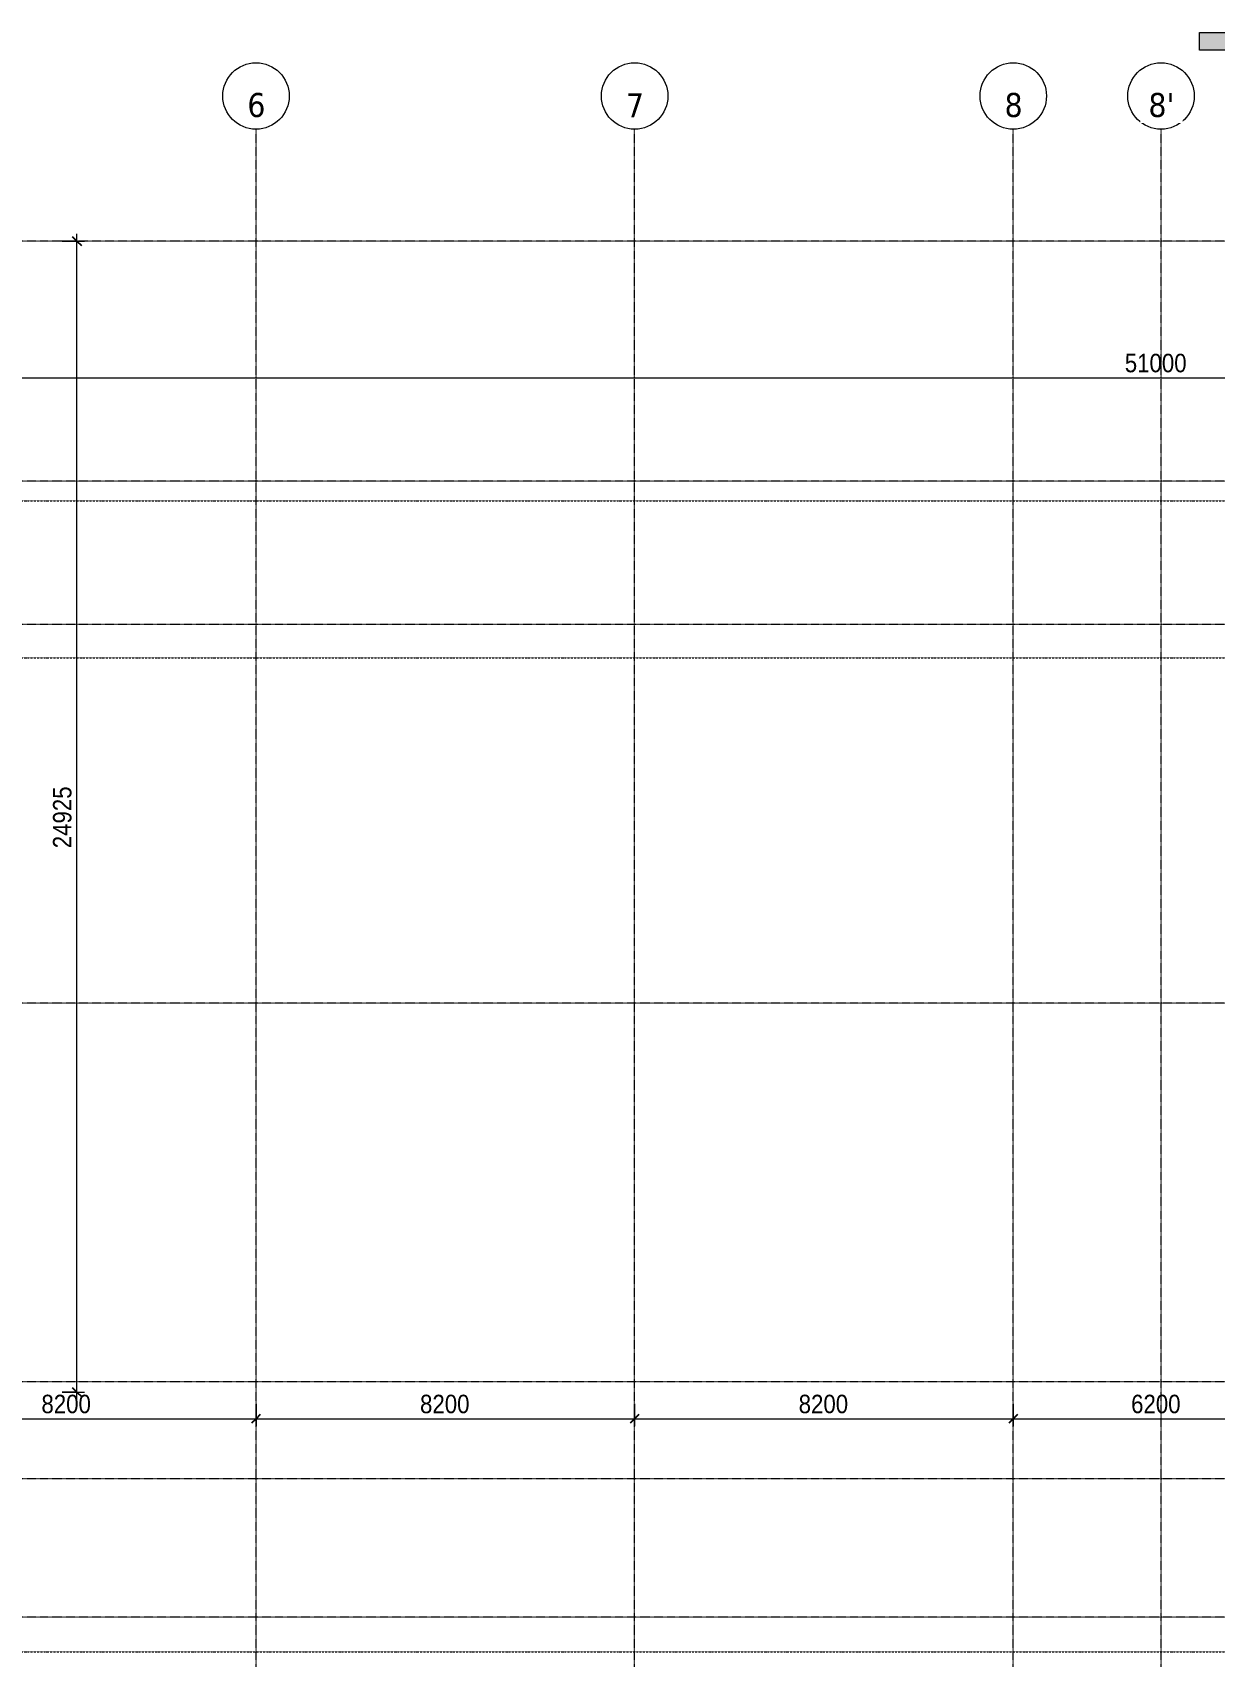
# Model space of a CAD drawing. Header units: millimetres. Extents: x 1591 to 239243, y -15958 to 82755.
# Drawn here: x 158110 to 183710, y 47587 to 82755 of the extents above; entities that cross this region are included whole.
import ezdxf

# ---------------------------------------------------------------- set-up
doc = ezdxf.new("R2010")
doc.units = ezdxf.units.MM
doc.linetypes.add('Dash Dot 3_16_', pattern=[7.9375, 4.7625, -1.5875, 0, -1.5875])
doc.linetypes.add('Grid Line', pattern=[22.225, 12.7, -3.175, 3.175, -3.175])
for name, color, linetype, lineweight in [('A-ANNO-DIMS', 211, 'Continuous', 9), ('A-ANNO-DIMS-160', 211, 'Continuous', 9), ('G-ANNO-SYMB', 111, 'Continuous', 9), ('G-ANNO-SYMB-1', 111, 'Dash Dot 3_16_', 18), ('S-GRID-1', 1, 'Grid Line', 9), ('S-GRID-IDEN', 1, 'Continuous', 9)]:
    doc.layers.add(name, color=color, linetype=linetype, lineweight=lineweight)
doc.styles.add('Tahoma_B', font='tahomabd_0.ttf', dxfattribs={"height": 520})
doc.styles.add('UTM Avo', font='UTM Avo.ttf', dxfattribs={"width": 0.9, "height": 400})
doc.dimstyles.new('1_Dim_chi_tiet_2_5', dxfattribs={"dimscale": 304.8, "dimtxt": 399.720379, "dimasz": 0.629921, "dimexe": 0.524934, "dimexo": 0.0625, "dimgap": 0.052493, "dimtad": 1, "dimdec": 0, "dimrnd": 5, "dimzin": 0, "dimdsep": 46, "dimtxsty": 'UTM Avo', "dimblk1": 'OBLIQUE', "dimblk2": 'OBLIQUE', "dimsah": 1, "dimcen": 0.09, "dimdle": 0.524934, "dimazin": 0, "dimtfac": 1, "dimtdec": 4, "dimtix": 1, "dimtmove": 0, "dimatfit": 3, "dimfxl": 1.049869, "dimfxlon": 1, "dimtvp": 1, "dimtolj": 1, "dimtzin": 0, "dimarcsym": 2})
doc.dimstyles.new('1_Dim_chi_tiet_2_5_1', dxfattribs={"dimscale": 304.8, "dimtxt": 399.720379, "dimasz": 0.629921, "dimexe": 0.524934, "dimexo": 0.0625, "dimgap": 0.052493, "dimtad": 1, "dimdec": 0, "dimrnd": 5, "dimzin": 0, "dimdsep": 46, "dimtxsty": 'UTM Avo', "dimblk1": 'OBLIQUE', "dimblk2": 'OBLIQUE', "dimsah": 1, "dimcen": 0.09, "dimdle": 0.524934, "dimazin": 0, "dimtfac": 1, "dimtdec": 4, "dimtix": 1, "dimtmove": 0, "dimatfit": 3, "dimfxl": 1.049869, "dimfxlon": 1, "dimtvp": 1, "dimtolj": 1, "dimtzin": 0, "dimarcsym": 2})

# ---------------------------------------------------------------- blocks, each defined once
blk = doc.blocks.new('Grid - M_Grid Head - Circle-353313-TKCS_MB TẦNG 5')
at = {"layer": 'S-GRID-IDEN'}
blk.add_circle((0, 0), 4.5, dxfattribs=at)
blk = doc.blocks.new('Section - 3_32_ x 3_8_-4701953-TKCS_MB TẦNG 5')
at = {"layer": 'G-ANNO-SYMB'}
blk.add_hatch(color=256, dxfattribs=at).paths.add_polyline_path([(0, 9.525), (0, 0), (-2.38125, 0), (-2.38125, 9.525)])
for p, q in [((0, 9.525), (-2.38125, 9.525)), ((-2.38125, 9.525), (-2.38125, 0)), ((0, 0), (0, 9.525)), ((-2.38125, 0), (0, 0))]:
    blk.add_line(p, q, dxfattribs=at)
blk = doc.blocks.new('DIMBLOCK239-TKCS_MB TẦNG 5')
at = {"layer": 'A-ANNO-DIMS-160'}
for p, q in [((156791, 75278), (208111, 75278)), ((156951, 75598), (156951, 75118)), ((156951, 75278), (156951, 75598)), ((207951, 75598), (207951, 75118)), ((207951, 75278), (207951, 75598))]:
    blk.add_line(p, q, dxfattribs=at)
at = {"layer": 'A-ANNO-DIMS-160', "lineweight": 25}
for p, q in [((156951, 75278), (156855, 75182)), ((156951, 75278), (157047, 75374)), ((207951, 75278), (207855, 75182)), ((207951, 75278), (208047, 75374))]:
    blk.add_line(p, q, dxfattribs=at)
at = {"layer": 'A-ANNO-DIMS-160', "color": 0, "insert": (181767, 75797), "char_height": 400, "width": 1643.29, "attachment_point": 1, "line_spacing_factor": 1.110334, "style": 'UTM Avo'}
blk.add_mtext('51000', dxfattribs=at)
blk = doc.blocks.new('_Oblique')
at = {"color": 0, "linetype": 'ByBlock', "lineweight": -2}
blk.add_line((-0.5, -0.5), (0.5, 0.5), dxfattribs=at)
blk = doc.blocks.new('DIMBLOCK244-TKCS_MB TẦNG 5')
at = {"layer": 'A-ANNO-DIMS-160'}
for p, q in [((158754, 78237), (159234, 78237)), ((159074, 78237), (158754, 78237)), ((159074, 53152), (159074, 78397)), ((158754, 53312), (159234, 53312)), ((159074, 53312), (158754, 53312))]:
    blk.add_line(p, q, dxfattribs=at)
at = {"layer": 'A-ANNO-DIMS-160', "lineweight": 25}
for p, q in [((159074, 78237), (158978, 78333)), ((159074, 78237), (159170, 78141)), ((159074, 53312), (158978, 53408)), ((159074, 53312), (159170, 53216))]:
    blk.add_line(p, q, dxfattribs=at)
at = {"layer": 'A-ANNO-DIMS-160', "color": 0, "insert": (158554, 65090), "char_height": 400, "width": 1643.29, "attachment_point": 1, "rotation": 90, "line_spacing_factor": 1.110334, "style": 'UTM Avo'}
blk.add_mtext('24925', dxfattribs=at)
blk = doc.blocks.new('DIMBLOCK266-TKCS_MB TẦNG 5')
at = {"layer": 'A-ANNO-DIMS-160'}
for p, q in [((154751, 53057), (154751, 52577)), ((154751, 52737), (154751, 53057)), ((162951, 53057), (162951, 52577)), ((162951, 52737), (162951, 53057)), ((154751, 52737), (162951, 52737))]:
    blk.add_line(p, q, dxfattribs=at)
at = {"layer": 'A-ANNO-DIMS-160', "lineweight": 25}
for p, q in [((154751, 52737), (154847, 52833)), ((162951, 52737), (163047, 52833)), ((154751, 52737), (154655, 52641)), ((162951, 52737), (162855, 52641))]:
    blk.add_line(p, q, dxfattribs=at)
at = {"layer": 'A-ANNO-DIMS-160', "color": 0, "insert": (158304, 53256), "char_height": 400, "width": 1314.64, "attachment_point": 1, "line_spacing_factor": 1.110334, "style": 'UTM Avo'}
blk.add_mtext('8200', dxfattribs=at)
blk = doc.blocks.new('DIMBLOCK267-TKCS_MB TẦNG 5')
at = {"layer": 'A-ANNO-DIMS-160'}
for p, q in [((162951, 53057), (162951, 52577)), ((162951, 52737), (162951, 53057)), ((171151, 53057), (171151, 52577)), ((171151, 52737), (171151, 53057)), ((162951, 52737), (171151, 52737))]:
    blk.add_line(p, q, dxfattribs=at)
at = {"layer": 'A-ANNO-DIMS-160', "lineweight": 25}
for p, q in [((162951, 52737), (163047, 52833)), ((171151, 52737), (171247, 52833)), ((162951, 52737), (162855, 52641)), ((171151, 52737), (171055, 52641))]:
    blk.add_line(p, q, dxfattribs=at)
at = {"layer": 'A-ANNO-DIMS-160', "color": 0, "insert": (166504, 53256), "char_height": 400, "width": 1314.64, "attachment_point": 1, "line_spacing_factor": 1.110334, "style": 'UTM Avo'}
blk.add_mtext('8200', dxfattribs=at)
blk = doc.blocks.new('DIMBLOCK268-TKCS_MB TẦNG 5')
at = {"layer": 'A-ANNO-DIMS-160'}
for p, q in [((171151, 53057), (171151, 52577)), ((171151, 52737), (171151, 53057)), ((179351, 53057), (179351, 52577)), ((179351, 52737), (179351, 53057)), ((171151, 52737), (179351, 52737))]:
    blk.add_line(p, q, dxfattribs=at)
at = {"layer": 'A-ANNO-DIMS-160', "lineweight": 25}
for p, q in [((171151, 52737), (171247, 52833)), ((179351, 52737), (179447, 52833)), ((171151, 52737), (171055, 52641)), ((179351, 52737), (179255, 52641))]:
    blk.add_line(p, q, dxfattribs=at)
at = {"layer": 'A-ANNO-DIMS-160', "color": 0, "insert": (174704, 53256), "char_height": 400, "width": 1314.64, "attachment_point": 1, "line_spacing_factor": 1.110334, "style": 'UTM Avo'}
blk.add_mtext('8200', dxfattribs=at)
blk = doc.blocks.new('DIMBLOCK269-TKCS_MB TẦNG 5')
at = {"layer": 'A-ANNO-DIMS-160'}
for p, q in [((179351, 53057), (179351, 52577)), ((179351, 52737), (179351, 53057)), ((185551, 53057), (185551, 52577)), ((185551, 52737), (185551, 53057)), ((179351, 52737), (185551, 52737))]:
    blk.add_line(p, q, dxfattribs=at)
at = {"layer": 'A-ANNO-DIMS-160', "lineweight": 25}
for p, q in [((179351, 52737), (179447, 52833)), ((185551, 52737), (185647, 52833)), ((179351, 52737), (179255, 52641)), ((185551, 52737), (185455, 52641))]:
    blk.add_line(p, q, dxfattribs=at)
at = {"layer": 'A-ANNO-DIMS-160', "color": 0, "insert": (181904, 53256), "char_height": 400, "width": 1314.64, "attachment_point": 1, "line_spacing_factor": 1.110334, "style": 'UTM Avo'}
blk.add_mtext('6200', dxfattribs=at)

msp = doc.modelspace()

# ---------------------------------------------------------------- linework, layer by layer
at = {"layer": 'G-ANNO-SYMB-1'}
for p, q in [((130746.6, 72614.1), (236925.7, 72614.1)), ((130746.6, 69211.5), (236925.7, 69211.5)), ((130746.6, 47691.5), (236925.7, 47691.5))]:
    msp.add_line(p, q, dxfattribs=at)
at = {"layer": 'S-GRID-1'}
for p, q in [((229978.4, 78236.9), (136410.9, 78236.9)), ((162951.4, 19118.3), (162951.4, 76659.6)), ((171151.4, 19118.3), (171151.4, 76659.6)), ((179351.4, 19118.3), (179351.4, 76659.6)), ((182551.4, 19118.3), (182551.4, 76659.6)), ((229978.4, 73036.9), (136410.9, 73036.9)), ((229978.4, 69936.9), (136410.9, 69936.9)), ((229978.4, 61736.9), (136410.9, 61736.9)), ((229978.4, 53536.9), (136410.9, 53536.9)), ((229978.4, 51436.9), (136410.9, 51436.9)), ((229978.4, 48436.9), (136410.9, 48436.9))]:
    msp.add_line(p, q, dxfattribs=at)

# ---------------------------------------------------------------- block references
at = {"layer": 'G-ANNO-SYMB', "extrusion": (0, 0, -1), "xscale": 159.9999999999999, "yscale": 159.9999999999999, "zscale": 159.9999999999999, "rotation": 270.0000000000003}
msp.add_blockref('Section - 3_32_ x 3_8_-4701953-TKCS_MB TẦNG 5', (-184910.2, 82373.8), dxfattribs=at)
at = {"layer": 'S-GRID-IDEN', "xscale": 159.9999999999999, "yscale": 159.9999999999999, "zscale": 159.9999999999999}
for p in [(162951.4, 81379.6), (171151.4, 81379.6), (179351.4, 81379.6), (182551.4, 81379.6)]:
    msp.add_blockref('Grid - M_Grid Head - Circle-353313-TKCS_MB TẦNG 5', p, dxfattribs=at)

# ---------------------------------------------------------------- dimensions: what is measured, and where the dimension line sits
at = {"layer": 'A-ANNO-DIMS'}
dim = msp.add_linear_dim(base=(159074, 78236.9), p1=(158754, 53311.9), p2=(158754, 78236.9), angle=90, dimstyle='1_Dim_chi_tiet_2_5', override={"dimpost": '<>', "dimfxl": 24925}, dxfattribs=at)
dim.commit()
dim.dimension.update_dxf_attribs({"geometry": 'DIMBLOCK244-TKCS_MB TẦNG 5', "text_midpoint": (158851, 65774.4)})
for base, p1, p2, dimstyle, override, picture, middle in [((207951.4, 75277.8), (156951.4, 75597.8), (207951.4, 75597.8), '1_Dim_chi_tiet_2_5', {"dimpost": '<>', "dimfxl": 51000}, 'DIMBLOCK239-TKCS_MB TẦNG 5', (182451.4, 75500.8)), ((162951.4, 52736.6), (154751.4, 53056.6), (162951.4, 53056.6), '1_Dim_chi_tiet_2_5_1', {"dimpost": '<>', "dimfxl": 8200}, 'DIMBLOCK266-TKCS_MB TẦNG 5', (158851.4, 52959.6)), ((171151.4, 52736.6), (162951.4, 53056.6), (171151.4, 53056.6), '1_Dim_chi_tiet_2_5_1', {"dimpost": '<>', "dimfxl": 8200}, 'DIMBLOCK267-TKCS_MB TẦNG 5', (167051.4, 52959.6)), ((179351.4, 52736.6), (171151.4, 53056.6), (179351.4, 53056.6), '1_Dim_chi_tiet_2_5_1', {"dimpost": '<>', "dimfxl": 8200}, 'DIMBLOCK268-TKCS_MB TẦNG 5', (175251.4, 52959.6)), ((185551.4, 52736.6), (179351.4, 53056.6), (185551.4, 53056.6), '1_Dim_chi_tiet_2_5_1', {"dimpost": '<>', "dimfxl": 6200}, 'DIMBLOCK269-TKCS_MB TẦNG 5', (182451.4, 52959.6))]:
    dim = msp.add_linear_dim(base=base, p1=p1, p2=p2, dimstyle=dimstyle, override=override, dxfattribs=at)
    dim.commit()
    dim.dimension.update_dxf_attribs({"geometry": picture, "text_midpoint": middle})

# ---------------------------------------------------------------- next in the draw order: texts
at = {"layer": 'S-GRID-IDEN', "char_height": 520, "attachment_point": 5, "line_spacing_factor": 0.996129, "style": 'Tahoma_B', "bg_fill": 3, "box_fill_scale": 1.25, "bg_fill_color": 256, "bg_fill_true_color": 13158600, "bg_fill_transparency": 0}
for s, insert, width in [('\\pt2031.9988,4063.9976,6096.0016,8128.0004,10159.9992,12191.998,14224.002,16256.0008,18287.9996,20319.9984,22352.0024,24384.0012,26416,28447.9988,30479.9976,32512.0016,34544.0004,36575.9992,38607.998,40640.002,42672.0008,44703.9996,46735.9984,48768.0024,50800.0012,52832,54863.9988,56895.9976,58928.0016,60960.0004,62991.9992,65023.998;6', (162958.9, 81179.9), 465.6), ('\\pt2031.9988,4063.9976,6096.0016,8128.0004,10159.9992,12191.998,14224.002,16256.0008,18287.9996,20319.9984,22352.0024,24384.0012,26416,28447.9988,30479.9976,32512.0016,34544.0004,36575.9992,38607.998,40640.002,42672.0008,44703.9996,46735.9984,48768.0024,50800.0012,52832,54863.9988,56895.9976,58928.0016,60960.0004,62991.9992,65023.998;7', (171158.9, 81179.9), 465.6), ('\\pt2031.9988,4063.9976,6096.0016,8128.0004,10159.9992,12191.998,14224.002,16256.0008,18287.9996,20319.9984,22352.0024,24384.0012,26416,28447.9988,30479.9976,32512.0016,34544.0004,36575.9992,38607.998,40640.002,42672.0008,44703.9996,46735.9984,48768.0024,50800.0012,52832,54863.9988,56895.9976,58928.0016,60960.0004,62991.9992,65023.998;8', (179358.9, 81179.9), 465.6), ("\\pt2031.9988,4063.9976,6096.0016,8128.0004,10159.9992,12191.998,14224.002,16256.0008,18287.9996,20319.9984,22352.0024,24384.0012,26416,28447.9988,30479.9976,32512.0016,34544.0004,36575.9992,38607.998,40640.002,42672.0008,44703.9996,46735.9984,48768.0024,50800.0012,52832,54863.9988,56895.9976,58928.0016,60960.0004,62991.9992,65023.998;8'", (182558.9, 81179.9), 656)]:
    msp.add_mtext(s, dxfattribs=dict(at, insert=insert, width=width))

# ---------------------------------------------------------------- next in the draw order: linework, layer by layer
at = {"layer": 'S-GRID-1'}
for p, q in [((162951.4, 76659.6), (162951.4, 80659.6)), ((171151.4, 76659.6), (171151.4, 80659.6)), ((179351.4, 76659.6), (179351.4, 80659.6)), ((182551.4, 76659.6), (182551.4, 80659.6))]:
    msp.add_line(p, q, dxfattribs=at)

doc.saveas('drawing.dxf')
